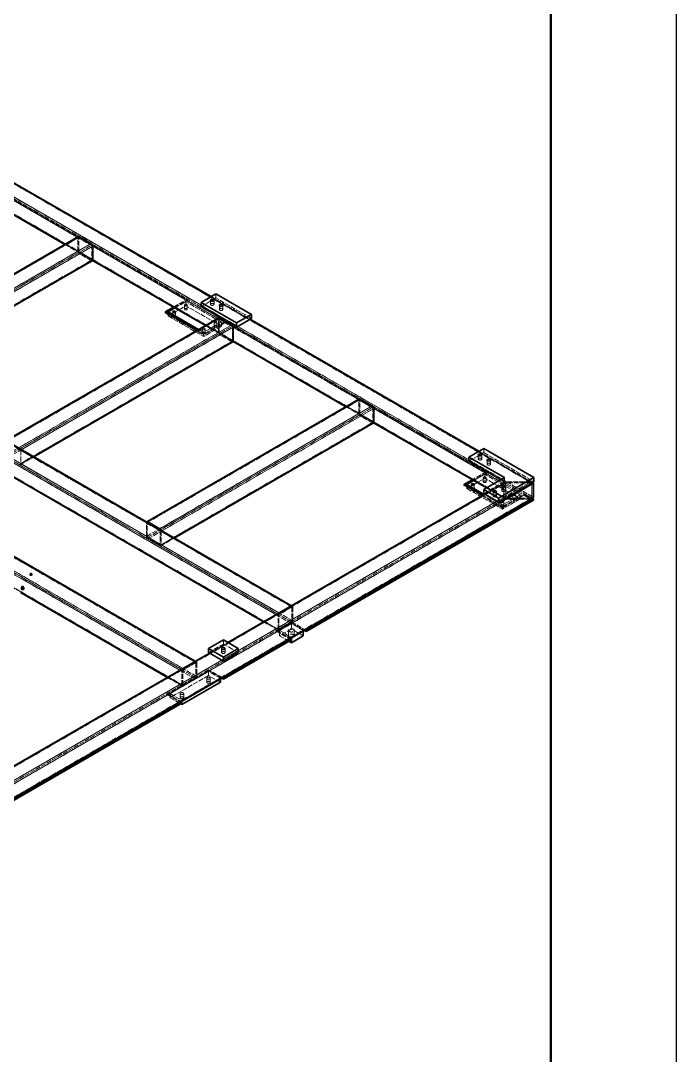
# Model space of a CAD drawing. Header units: millimetres. Extents: x -73083 to 81340, y -6859 to 6812.
# Drawn here: x -18132 to -17505, y -5860 to -4872 of the extents above; entities that cross this region are included whole.
import ezdxf

# ---------------------------------------------------------------- set-up
doc = ezdxf.new("R2010")
doc.units = ezdxf.units.MM
doc.linetypes.add('DASHED', pattern=[15, 12, -3])
doc.layers.add('A3', color=7, linetype='Continuous', plot=False)
doc.layers.add('AM_VIS', color=7, linetype='Continuous', lineweight=50)
doc.layers.add('word_dim', color=253, linetype='Continuous')

# ---------------------------------------------------------------- blocks, each defined once
blk = doc.blocks.new('A$C7E87390C')
at = {"color": 7, "linetype": 'DASHED', "lineweight": 13}
for p, q in [((2319.9, -720.9), (3709.4, -1523.1)), ((2319.9, -721.7), (3705.2, -1521.5)), ((3134.2, -1818.5), (1281.6, -748.8)), ((3132, -1818), (1281.6, -749.7)), ((2319.9, -753.5), (3709.4, -1555.8)), ((2319.9, -757.6), (3642.9, -1521.5)), ((2319.9, -757.6), (3705.2, -1557.4)), ((2319.9, -761.7), (3702.3, -1559.8)), ((3134.2, -1851.1), (1281.6, -781.5)), ((3132, -1854), (1281.6, -785.6)), ((3100.9, -1836), (1281.6, -785.6)), ((3130.6, -1857.2), (1281.6, -789.7)), ((2319.9, -793.5), (3642.9, -1557.4)), ((2319.9, -794.4), (3645.8, -1559.8)), ((2411.8, -810.7), (2882.1, -1082.2)), ((2411.8, -813.1), (2882.1, -1084.6)), ((3100.9, -1871.9), (1281.6, -821.5)), ((3102.3, -1873.6), (1281.6, -822.3)), ((2902.2, -1950.7), (1085, -901.5)), ((2904.4, -1951.1), (1087.1, -901.9)), ((2871.1, -1968.7), (1053.9, -919.5)), ((2902.2, -1986.6), (1085, -937.4)), ((2904.4, -1983.8), (1087.1, -934.6)), ((2112.4, -1228.5), (2620.5, -935.2)), ((2114.5, -1228.1), (2622.6, -934.8)), ((2619, -934.4), (2655.8, -955.6)), ((2620.5, -967.9), (2620.5, -935.2)), ((2622.6, -970.7), (2622.6, -934.8)), ((2622.6, -934.8), (2653.7, -952.8)), ((2871.1, -2004.6), (1053.9, -955.4)), ((2872.5, -2006.2), (1055.3, -957)), ((2900.8, -1989.9), (1083.6, -940.7)), ((2145.6, -1246.1), (2653.7, -952.8)), ((2589.2, -951.5), (2655.5, -989.8)), ((2590.7, -950.7), (2655.8, -988.3)), ((2653.7, -952.8), (2653.7, -988.7)), ((2112.4, -1261.2), (2620.5, -967.9)), ((2114.5, -1264), (2622.6, -970.7)), ((2115.9, -1267.3), (2624, -974)), ((2653.7, -988.7), (2622.6, -970.7)), ((2652.3, -990.3), (2624, -974)), ((2144.2, -1283.6), (2652.3, -990.3)), ((2145.6, -1282), (2653.7, -988.7)), ((2848.8, -1101.4), (2882.1, -1082.2)), ((2850.9, -1102.6), (2882.1, -1084.6)), ((2915, -1099.9), (2950.3, -1079.5)), ((2937.2, -1077.3), (3030.6, -1131.2)), ((2938.7, -1076.4), (3032, -1130.3)), ((3035.2, -1128.5), (2950.3, -1079.5)), ((2836.1, -1122.6), (2878.5, -1098.1)), ((2852.3, -1103.4), (2878.5, -1088.3)), ((2963.4, -1137.3), (2878.5, -1088.3)), ((2963.4, -1147.1), (2878.5, -1098.1)), ((2915, -1097.1), (3002.3, -1147.5)), ((2448.3, -1422.4), (2956.3, -1129.1)), ((2450.4, -1422), (2958.4, -1128.7)), ((2829, -1115.2), (2921, -1168.3)), ((2836.1, -1122.6), (2921, -1171.6)), ((2974, -1135.2), (2921, -1165.9)), ((2954.9, -1128.3), (2991.7, -1149.5)), ((2956.3, -1161.8), (2956.3, -1129.1)), ((2958.4, -1164.6), (2958.4, -1128.7)), ((2958.4, -1128.7), (2989.6, -1146.7)), ((2974, -1135.2), (3596.2, -1494.5)), ((2481.5, -1440), (2989.6, -1146.7)), ((2963.4, -1137.3), (2921, -1161.8)), ((2974, -1137.7), (2921, -1168.3)), ((2963.4, -1147.1), (2921, -1171.6)), ((2925.1, -1145.5), (2991.4, -1183.7)), ((2926.6, -1144.6), (2991.7, -1182.2)), ((2974, -1137.7), (3596.2, -1497)), ((2989.6, -1146.7), (2989.6, -1182.6)), ((2448.3, -1455.1), (2956.3, -1161.8)), ((2450.4, -1458), (2958.4, -1164.6)), ((2451.8, -1461.2), (2959.9, -1167.9)), ((2480.1, -1477.6), (2988.1, -1184.2)), ((2481.5, -1475.9), (2989.6, -1182.6)), ((2989.6, -1182.6), (2958.4, -1164.6)), ((2988.1, -1184.2), (2959.9, -1167.9)), ((2784.1, -1616.4), (3292.2, -1323)), ((2786.3, -1616), (3294.3, -1322.6)), ((3290.7, -1322.2), (3327.6, -1343.5)), ((3292.2, -1355.7), (3292.2, -1323)), ((3294.3, -1358.6), (3294.3, -1322.6)), ((3294.3, -1322.6), (3325.4, -1340.6)), ((2784.1, -1649), (3292.2, -1355.7)), ((2786.3, -1651.9), (3294.3, -1358.6)), ((2817.4, -1633.9), (3325.4, -1340.6)), ((3261, -1339.4), (3327.2, -1377.6)), ((3262.5, -1338.5), (3327.6, -1376.1)), ((3325.4, -1376.5), (3294.3, -1358.6)), ((3325.4, -1340.6), (3325.4, -1376.5)), ((2787.7, -1655.2), (3295.7, -1361.8)), ((2816, -1671.5), (3324, -1378.2)), ((2817.4, -1669.8), (3325.4, -1376.5)), ((3324, -1378.2), (3295.7, -1361.8)), ((2483.6, -1442.9), (2483.6, -1475.5)), ((3554.9, -1469.4), (3590.3, -1449)), ((3577.1, -1446.7), (3702.3, -1519)), ((3578.6, -1445.9), (3707.3, -1520.2)), ((3590.3, -1449), (3710.5, -1518.4)), ((2482.6, -1477.8), (2514.8, -1459.2)), ((2483.6, -1475.5), (2513.4, -1458.3)), ((3554.9, -1466.6), (3645.8, -1519)), ((3596.2, -1494.5), (3563, -1513.7)), ((3596.2, -1497), (3565.1, -1514.9)), ((3566.5, -1515.8), (3592.7, -1500.6)), ((3677.6, -1549.6), (3592.7, -1500.6)), ((883.1, -3150.7), (3705.2, -1521.5)), ((883.1, -3114.8), (3642.9, -1521.5)), ((883.1, -3114), (3638.7, -1523.1)), ((3635.1, -1580.6), (3543.2, -1527.6)), ((3550.3, -1534.9), (3592.7, -1510.4)), ((3590.3, -1546.9), (3639.8, -1518.4)), ((3592.3, -1548.2), (3640.8, -1520.2)), ((3677.6, -1559.4), (3592.7, -1510.4)), ((3593.8, -1549), (3645.8, -1519)), ((3622.1, -1565.3), (3702.3, -1519)), ((3638.7, -1555.8), (3638.7, -1523.1)), ((3638.7, -1523.1), (3638.7, -1555.8)), ((3642.9, -1557.4), (3642.9, -1521.5)), ((3705.2, -1521.5), (3642.9, -1521.5)), ((3705.2, -1521.5), (3642.9, -1521.5)), ((3642.9, -1521.5), (3642.9, -1557.4)), ((3702.3, -1519), (3645.8, -1519)), ((3645.8, -1519), (3702.3, -1519)), ((3705.2, -1557.4), (3705.2, -1521.5)), ((3705.2, -1521.5), (3705.2, -1557.4)), ((883.1, -3146.7), (3638.7, -1555.8)), ((3550.3, -1534.9), (3635.1, -1583.9)), ((3635.1, -1578.2), (3587.7, -1550.8)), ((3591.3, -1548.8), (3635.1, -1574.1)), ((3596.9, -1533.3), (3640.8, -1558.6)), ((3598.4, -1532.5), (3638.7, -1555.8)), ((3635.1, -1578.2), (3688.2, -1547.6)), ((3677.6, -1549.6), (3635.1, -1574.1)), ((3635.1, -1580.6), (3688.2, -1550)), ((3688.2, -1547.6), (3707.3, -1558.6)), ((3688.2, -1550), (3709.4, -1562.3)), ((883.1, -3186.7), (3705.2, -1557.4)), ((883.1, -3150.7), (3642.9, -1557.4)), ((883.1, -3187.5), (3702.3, -1559.8)), ((883.1, -3154.8), (3645.8, -1559.8)), ((3677.6, -1559.4), (3635.1, -1583.9)), ((3705.2, -1557.4), (3642.9, -1557.4)), ((3705.2, -1557.4), (3642.9, -1557.4)), ((3645.8, -1559.8), (3702.3, -1559.8)), ((3702.3, -1559.8), (3645.8, -1559.8)), ((2784.1, -1649), (2784.1, -1616.4)), ((2786.3, -1651.9), (2786.3, -1616)), ((2786.3, -1616), (2817.4, -1633.9)), ((2817.4, -1669.8), (2786.3, -1651.9)), ((2816, -1671.5), (2787.7, -1655.2)), ((2817.4, -1633.9), (2817.4, -1669.8)), ((2818.5, -1671.7), (2850.7, -1653.1)), ((2819.5, -1636.8), (2819.5, -1669.4)), ((2819.5, -1669.4), (2849.2, -1652.3)), ((2483.6, -1749), (2446.8, -1727.8)), ((2483.6, -1781.7), (2418.5, -1744.1)), ((3132, -1818), (3100.9, -1836)), ((3132, -1818), (3132, -1854)), ((3134.2, -1818.5), (3134.2, -1851.1)), ((3099.8, -1873.8), (3064.1, -1853.2)), ((3098.8, -1871.5), (3065.5, -1852.3)), ((3130.6, -1853.1), (3095.3, -1873.6)), ((3098.8, -1871.5), (3098.8, -1838.9)), ((3100.9, -1871.9), (3100.9, -1836)), ((3130.6, -1853.1), (3163.9, -1872.4)), ((3130.6, -1855.6), (3095.3, -1876)), ((3095.3, -1873.6), (3128.6, -1892.8)), ((3130.6, -1896.4), (3095.3, -1876)), ((3100.9, -1871.9), (3132, -1854)), ((3102.3, -1873.6), (3130.6, -1857.2)), ((3130.6, -1857.2), (3102.3, -1873.6)), ((3130.6, -1870.3), (3102.3, -1886.6)), ((3102.3, -1873.6), (3130.6, -1889.9)), ((3130.6, -1855.6), (3161.8, -1873.6)), ((3158.9, -1873.6), (3130.6, -1857.2)), ((3158.9, -1886.6), (3130.6, -1870.3)), ((3130.6, -1889.9), (3158.9, -1873.6)), ((2934.7, -1927.8), (2978.5, -1902.5)), ((3102.3, -1886.6), (3124.9, -1899.7)), ((2900.8, -1949.1), (2980, -1903.4)), ((2932.6, -1926.7), (2968, -1906.2)), ((3003.3, -1926.7), (2968, -1906.2)), ((2902.2, -1950.7), (2871.1, -1968.7)), ((2902.2, -1950.7), (2902.2, -1986.6)), ((2904.4, -1951.1), (2904.4, -1983.8)), ((2932.6, -1967.5), (2833.6, -2024.6)), ((2932.6, -1969.9), (2833.6, -2027.1)), ((2932.6, -1971.6), (2840.7, -2024.6)), ((2869, -2004.2), (2869, -1971.5)), ((2871.1, -2004.6), (2871.1, -1968.7)), ((2965.9, -1986.7), (2932.6, -1967.5)), ((2963.8, -1987.9), (2932.6, -1969.9)), ((2960.9, -1987.9), (2932.6, -1971.6)), ((2870, -2006.5), (2834.2, -1985.8)), ((2869, -2004.2), (2835.7, -1985)), ((2932.6, -1981.4), (2840.7, -2034.4)), ((2869, -2041), (2960.9, -1987.9)), ((2871.1, -2004.6), (2902.2, -1986.6)), ((2872.5, -2006.2), (2900.8, -1989.9)), ((2960.9, -1997.7), (2932.6, -1981.4)), ((2833.6, -2024.6), (2866.9, -2043.8)), ((2840.7, -2024.6), (2869, -2041)), ((2833.6, -2027.1), (2869, -2047.5)), ((2840.7, -2034.4), (2866.1, -2049.1))]:
    blk.add_line(p, q, dxfattribs=at)
at = {"color": 7, "lineweight": 13}
for p, q in [((2319.9, -761.7), (2619, -934.4)), ((2436.6, -788.2), (2937.2, -1077.3)), ((2319.9, -794.4), (2590.7, -950.7)), ((2408.3, -804.6), (2915, -1097.1)), ((2900.8, -1949.1), (1083.6, -899.9)), ((2872.5, -1965.4), (1055.3, -916.2)), ((2115.9, -1226.5), (2624, -933.2)), ((2144.2, -1242.8), (2652.3, -949.5)), ((2149.2, -1248.1), (2655.8, -955.6)), ((2655.8, -955.6), (2954.9, -1128.3)), ((2177.5, -1264.4), (2655.8, -988.3)), ((2655.8, -988.3), (2926.6, -1144.6)), ((3130.6, -1816.4), (1808.3, -1053)), ((3102.3, -1832.7), (1780, -1069.3)), ((2451.8, -1420.4), (2959.9, -1127.1)), ((3030.6, -1131.2), (3577.1, -1446.7)), ((2480.1, -1436.7), (2988.1, -1143.4)), ((2485.1, -1442), (2991.7, -1149.5)), ((2991.7, -1149.5), (3290.7, -1322.2)), ((3002.3, -1147.5), (3554.9, -1466.6)), ((2513.4, -1458.3), (2991.7, -1182.2)), ((2991.7, -1182.2), (3262.5, -1338.5)), ((2787.7, -1614.3), (3295.7, -1321)), ((2816, -1630.7), (3324, -1337.3)), ((2821, -1635.9), (3327.6, -1343.5)), ((3327.6, -1343.5), (3626.6, -1516.1)), ((2849.2, -1652.3), (3327.6, -1376.1)), ((3327.6, -1376.1), (3598.4, -1532.5)), ((3093.8, -1836), (2448.3, -1463.3)), ((3065.5, -1852.3), (2448.3, -1495.9)), ((883.1, -3154.8), (3709.4, -1523.1)), ((883.1, -3187.5), (3709.4, -1555.8)), ((2980, -1903.4), (3593.8, -1549)), ((966.9, -3098.3), (3622.1, -1565.3)), ((2864, -1968.7), (2483.6, -1749)), ((2835.7, -1985), (2483.6, -1781.7)), ((943.6, -3079.1), (2900.8, -1949.1))]:
    blk.add_line(p, q, dxfattribs=at)
at = {"color": 7, "lineweight": 35}
for p, q in [((2438.1, -787.4), (2938.7, -1076.4)), ((2319.9, -796.1), (2589.2, -951.5)), ((2900.8, -1947.4), (1086.1, -899.6)), ((2113.4, -1226.2), (2621.5, -932.9)), ((2624, -933.2), (2652.3, -949.5)), ((2655.8, -955.6), (2655.8, -988.3)), ((2179, -1265.3), (2654.8, -990.6)), ((2655.5, -989.8), (2925.1, -1145.5)), ((3130.6, -1814.7), (1809.8, -1052.1)), ((2915, -1090.1), (2950.3, -1069.7)), ((3035.2, -1118.7), (2950.3, -1069.7)), ((2829, -1112.8), (2848.8, -1101.4)), ((2831.2, -1114), (2850.9, -1102.6)), ((2915, -1090.1), (2999.8, -1139.1)), ((2915, -1099.9), (2999.8, -1148.9)), ((2449.3, -1420.2), (2957.4, -1126.8)), ((2829, -1112.8), (2905.4, -1156.9)), ((2836.1, -1112.8), (2908.9, -1154.8)), ((2959.9, -1127.1), (2988.1, -1143.4)), ((3035.2, -1118.7), (2999.8, -1139.1)), ((3035.2, -1128.5), (2999.8, -1148.9)), ((3032, -1130.3), (3578.6, -1445.9)), ((2991.7, -1149.5), (2991.7, -1182.2)), ((2514.8, -1459.2), (2990.6, -1184.5)), ((2991.4, -1183.7), (3261, -1339.4)), ((2785.2, -1614.1), (3293.2, -1320.8)), ((3295.7, -1321), (3324, -1337.3)), ((3327.6, -1343.5), (3327.6, -1376.1)), ((2850.7, -1653.1), (3326.5, -1378.4)), ((3327.2, -1377.6), (3596.9, -1533.3)), ((3554.9, -1459.6), (3590.3, -1439.2)), ((3590.3, -1439.2), (3710.5, -1508.6)), ((3639.8, -1508.6), (3554.9, -1459.6)), ((3631.3, -1513.5), (3554.9, -1469.4)), ((3064.1, -1853.2), (2448, -1497.4)), ((3563, -1513.7), (3543.2, -1525.1)), ((3587.7, -1550.8), (3543.2, -1525.1)), ((3565.1, -1514.9), (3545.3, -1526.3)), ((3550.3, -1525.1), (3591.3, -1548.8)), ((3590.3, -1537.1), (3639.8, -1508.6)), ((3710.5, -1508.6), (3625.6, -1557.6)), ((3710.5, -1518.4), (3625.6, -1567.4)), ((3709.4, -1523.1), (3709.4, -1555.8)), ((3709.4, -1555.8), (3709.4, -1523.1)), ((2978.5, -1902.5), (3592.3, -1548.2)), ((3625.6, -1557.6), (3590.3, -1537.1)), ((3625.6, -1567.4), (3590.3, -1546.9)), ((883.1, -3189.2), (3707.3, -1558.6)), ((3166, -1873.6), (3709.4, -1559.8)), ((3166, -1876), (3709.4, -1562.3)), ((2787.7, -1614.3), (2816, -1630.7)), ((2834.2, -1985.8), (2483.3, -1783.2)), ((3130.6, -1816.4), (3102.3, -1832.7)), ((2932.6, -1916.9), (2968, -1896.4)), ((2968, -1987.9), (3130.6, -1894)), ((2968, -1990.3), (3130.6, -1896.4)), ((3003.3, -1916.9), (2968, -1896.4)), ((3130.6, -1903), (3158.9, -1886.6)), ((2932.6, -1916.9), (2968, -1937.3)), ((2932.6, -1926.7), (2968, -1947.1)), ((3003.3, -1916.9), (2968, -1937.3)), ((3003.3, -1926.7), (2968, -1947.1)), ((1656.3, -2665.9), (2934.7, -1927.8)), ((2900.8, -1949.1), (2872.5, -1965.4)), ((2869, -2050.8), (2960.9, -1997.7)), ((2363.4, -2336.9), (2869, -2045)), ((2363.4, -2339.4), (2869, -2047.5))]:
    blk.add_line(p, q, dxfattribs=at)
at = {"color": 7, "linetype": 'DASHED', "lineweight": 13, "ltscale": 0.061237}
for p, q in [((2882.1, -1084.6), (2882.1, -1082.2)), ((2829, -1115.2), (2829, -1112.8)), ((2921, -1168.3), (2921, -1165.9)), ((3596.2, -1497), (3596.2, -1494.5)), ((3543.2, -1527.6), (3543.2, -1525.1)), ((2508, -1737.2), (2505.9, -1738.4)), ((2510.5, -1741.5), (2508.4, -1742.7)), ((2484.6, -1774.5), (2484.6, -1772)), ((2485.6, -1772), (2485.6, -1769.6)), ((2490.5, -1772), (2490.5, -1769.6)), ((2491.6, -1774.5), (2491.6, -1772)), ((2932.6, -1969.9), (2932.6, -1967.5)), ((2833.6, -2027.1), (2833.6, -2024.6))]:
    blk.add_line(p, q, dxfattribs=at)
at = {"color": 7, "linetype": 'DASHED', "lineweight": 13, "ltscale": 0.244949}
for p, q in [((2937.3, -1094.8), (2937.3, -1085)), ((2945.7, -1094.8), (2945.7, -1085)), ((2881.9, -1106.3), (2881.9, -1096.5)), ((2958.5, -1107.1), (2958.5, -1097.3)), ((2966.9, -1107.1), (2966.9, -1097.3)), ((2846.9, -1122.6), (2846.9, -1112.8)), ((2853.6, -1122.6), (2853.6, -1112.8)), ((2917.6, -1163.4), (2917.6, -1153.6)), ((2945.9, -1147.1), (2945.9, -1137.3)), ((2921, -1171.6), (2921, -1161.8)), ((3598.4, -1466.7), (3598.4, -1476.5)), ((3606.8, -1466.7), (3606.8, -1476.5)), ((3592.7, -1510.4), (3592.7, -1500.6)), ((3561.1, -1534.9), (3561.1, -1525.1)), ((3589.4, -1518.6), (3589.4, -1508.8)), ((3596, -1518.6), (3596, -1508.8)), ((3633.8, -1530), (3633.8, -1539.8)), ((3639.8, -1518.4), (3639.8, -1508.6)), ((3612.6, -1542.3), (3612.6, -1552)), ((3621, -1542.3), (3621, -1552)), ((3677.6, -1559.4), (3677.6, -1549.6)), ((3631.8, -1575.7), (3631.8, -1565.9)), ((3635.1, -1583.9), (3635.1, -1574.1)), ((3638.5, -1575.7), (3638.5, -1565.9)), ((2963.8, -1916.9), (2963.8, -1926.7)), ((2972.2, -1916.9), (2972.2, -1926.7)), ((2932.6, -1971.6), (2932.6, -1981.4)), ((2928.4, -1997.7), (2928.4, -1987.9)), ((2936.8, -1997.7), (2936.8, -1987.9)), ((2840.7, -2024.6), (2840.7, -2034.4)), ((2864.8, -2034.4), (2864.8, -2024.6)), ((2873.2, -2034.4), (2873.2, -2024.6))]:
    blk.add_line(p, q, dxfattribs=at)
at = {"color": 7, "linetype": 'DASHED', "lineweight": 13, "ltscale": 0.244946}
for p, q in [((2950.3, -1069.7), (2950.3, -1079.5)), ((2875.2, -1106.3), (2875.2, -1096.5)), ((2963.4, -1147.1), (2963.4, -1137.3))]:
    blk.add_line(p, q, dxfattribs=at)
at = {"color": 7, "lineweight": 35, "ltscale": 0.467936}
blk.add_line((2836.1, -1112.8), (2852.3, -1103.4), dxfattribs=at)
at = {"color": 7, "linetype": 'DASHED', "lineweight": 13, "ltscale": 0.244952}
for p, q in [((2878.5, -1098.1), (2878.5, -1088.3)), ((2924.3, -1163.4), (2924.3, -1153.6)), ((2952.6, -1147.1), (2952.6, -1137.3)), ((2968, -1906.2), (2968, -1896.4))]:
    blk.add_line(p, q, dxfattribs=at)
at = {"color": 7, "lineweight": 35, "ltscale": 0.244949}
for p, q in [((2915, -1090.1), (2915, -1099.9)), ((3035.2, -1118.7), (3035.2, -1128.5)), ((3554.9, -1469.4), (3554.9, -1459.6)), ((3710.5, -1518.4), (3710.5, -1508.6)), ((3590.3, -1546.9), (3590.3, -1537.1)), ((3625.6, -1567.4), (3625.6, -1557.6)), ((3003.3, -1926.7), (3003.3, -1916.9)), ((2968, -1947.1), (2968, -1937.3))]:
    blk.add_line(p, q, dxfattribs=at)
at = {"color": 7, "linetype": 'DASHED', "lineweight": 13, "ltscale": 0.061243}
for p, q in [((2829, -1115.2), (2831.2, -1114)), ((3545.3, -1526.3), (3543.2, -1527.6))]:
    blk.add_line(p, q, dxfattribs=at)
at = {"color": 7, "lineweight": 35, "ltscale": 0.102094}
blk.add_line((2836.1, -1116.9), (2836.1, -1112.8), dxfattribs=at)
at = {"color": 7, "linetype": 'DASHED', "lineweight": 13, "ltscale": 0.142859}
blk.add_line((2836.1, -1122.6), (2836.1, -1116.9), dxfattribs=at)
at = {"color": 7, "linetype": 'DASHED', "lineweight": 13, "ltscale": 0.06124}
for p, q in [((2974, -1137.7), (2974, -1135.2)), ((3635.1, -1580.6), (3635.1, -1578.2)), ((3130.6, -1855.6), (3130.6, -1853.1)), ((3095.3, -1876), (3095.3, -1873.6))]:
    blk.add_line(p, q, dxfattribs=at)
at = {"color": 7, "linetype": 'DASHED', "lineweight": 13, "ltscale": 0.450239}
blk.add_line((2905.4, -1156.9), (2921, -1165.9), dxfattribs=at)
at = {"color": 7, "linetype": 'DASHED', "lineweight": 13, "ltscale": 0.348395}
blk.add_line((2908.9, -1154.8), (2921, -1161.8), dxfattribs=at)
at = {"color": 7, "lineweight": 35, "ltscale": 0.244946}
blk.add_line((2999.8, -1139.1), (2999.8, -1148.9), dxfattribs=at)
at = {"color": 7, "linetype": 'DASHED', "lineweight": 13, "ltscale": 0.042385}
blk.add_line((2483.6, -1442.9), (2485.1, -1442), dxfattribs=at)
at = {"color": 7, "linetype": 'DASHED', "lineweight": 13, "ltscale": 0.244951}
for p, q in [((3577.2, -1454.5), (3577.2, -1464.3)), ((3585.6, -1454.5), (3585.6, -1464.3)), ((3590.3, -1449), (3590.3, -1439.2)), ((3567.8, -1534.9), (3567.8, -1525.1)), ((3639.8, -1518.4), (3631.3, -1513.5)), ((3642.2, -1530), (3642.2, -1539.8)), ((3666.8, -1559.4), (3666.8, -1549.6))]:
    blk.add_line(p, q, dxfattribs=at)
at = {"color": 7, "lineweight": 35, "ltscale": 0.467825}
blk.add_line((3550.3, -1525.1), (3566.5, -1515.8), dxfattribs=at)
at = {"color": 7, "lineweight": 35, "ltscale": 0.102118}
blk.add_line((3550.3, -1529.2), (3550.3, -1525.1), dxfattribs=at)
at = {"color": 7, "linetype": 'DASHED', "lineweight": 13, "ltscale": 0.142831}
blk.add_line((3550.3, -1534.9), (3550.3, -1529.2), dxfattribs=at)
at = {"color": 7, "linetype": 'DASHED', "lineweight": 13, "ltscale": 0.347581}
blk.add_line((3626.6, -1516.1), (3638.7, -1523.1), dxfattribs=at)
at = {"color": 7, "lineweight": 35, "ltscale": 0.000550386}
blk.add_line((3707.3, -1520.2), (3707.3, -1520.2), dxfattribs=at)
at = {"color": 7, "lineweight": 35, "ltscale": 0.000551153}
blk.add_line((3707.3, -1520.2), (3707.3, -1520.2), dxfattribs=at)
at = {"color": 7, "linetype": 'DASHED', "lineweight": 13, "ltscale": 0.244948}
blk.add_line((3660.1, -1559.4), (3660.1, -1549.6), dxfattribs=at)
at = {"color": 7, "linetype": 'DASHED', "lineweight": 13, "ltscale": 0.061238}
blk.add_line((3688.2, -1550), (3688.2, -1547.6), dxfattribs=at)
at = {"color": 7, "lineweight": 35, "ltscale": 0.059383}
blk.add_line((3707.3, -1558.6), (3709.4, -1559.8), dxfattribs=at)
at = {"color": 7, "lineweight": 35, "ltscale": 0.061237}
for p, q in [((3709.4, -1559.8), (3709.4, -1562.3)), ((3166, -1876), (3166, -1873.6)), ((3130.6, -1896.4), (3130.6, -1894)), ((2968, -1990.3), (2968, -1987.9)), ((2869, -2047.5), (2869, -2045))]:
    blk.add_line(p, q, dxfattribs=at)
at = {"color": 7, "linetype": 'DASHED', "lineweight": 13, "ltscale": 0.0424}
blk.add_line((2819.5, -1636.8), (2821, -1635.9), dxfattribs=at)
at = {"color": 7, "linetype": 'DASHED', "lineweight": 13, "ltscale": 0.072184}
blk.add_line((3133.1, -1816.2), (3130.6, -1814.7), dxfattribs=at)
at = {"color": 7, "linetype": 'DASHED', "lineweight": 13, "ltscale": 0.144364}
blk.add_line((3098.8, -1838.9), (3093.8, -1836), dxfattribs=at)
at = {"color": 7, "linetype": 'DASHED', "lineweight": 13, "ltscale": 0.326602}
blk.add_line((3102.3, -1873.6), (3102.3, -1886.6), dxfattribs=at)
at = {"color": 7, "linetype": 'DASHED', "lineweight": 13, "ltscale": 0.326599}
for p, q in [((3123.7, -1886.6), (3123.7, -1873.6)), ((3130.6, -1857.2), (3130.6, -1870.3)), ((3137.5, -1886.6), (3137.5, -1873.6))]:
    blk.add_line(p, q, dxfattribs=at)
at = {"color": 7, "linetype": 'DASHED', "lineweight": 13, "ltscale": 0.042142}
blk.add_line((3158.9, -1873.6), (3158.9, -1875.3), dxfattribs=at)
at = {"color": 7, "lineweight": 35, "ltscale": 0.284457}
blk.add_line((3158.9, -1875.3), (3158.9, -1886.6), dxfattribs=at)
at = {"color": 7, "lineweight": 35, "ltscale": 0.120699}
blk.add_line((3161.8, -1873.6), (3166, -1876), dxfattribs=at)
at = {"color": 7, "lineweight": 35, "ltscale": 0.059467}
blk.add_line((3163.9, -1872.4), (3166, -1873.6), dxfattribs=at)
at = {"color": 7, "lineweight": 35, "ltscale": 0.163762}
blk.add_line((3124.9, -1899.7), (3130.6, -1903), dxfattribs=at)
at = {"color": 7, "lineweight": 35, "ltscale": 0.059468}
blk.add_line((3128.6, -1892.8), (3130.6, -1894), dxfattribs=at)
at = {"color": 7, "linetype": 'DASHED', "lineweight": 13, "ltscale": 0.042139}
blk.add_line((3130.6, -1889.9), (3130.6, -1891.6), dxfattribs=at)
at = {"color": 7, "lineweight": 35, "ltscale": 0.28446}
blk.add_line((3130.6, -1891.6), (3130.6, -1903), dxfattribs=at)
at = {"color": 7, "lineweight": 35, "ltscale": 0.244952}
blk.add_line((2932.6, -1926.7), (2932.6, -1916.9), dxfattribs=at)
at = {"color": 7, "linetype": 'DASHED', "lineweight": 13, "ltscale": 0.072209}
blk.add_line((2903.3, -1948.8), (2900.8, -1947.4), dxfattribs=at)
at = {"color": 7, "linetype": 'DASHED', "lineweight": 13, "ltscale": 0.144395}
blk.add_line((2869, -1971.5), (2864, -1968.7), dxfattribs=at)
at = {"color": 7, "linetype": 'DASHED', "lineweight": 13, "ltscale": 0.042145}
blk.add_line((2960.9, -1987.9), (2960.9, -1989.6), dxfattribs=at)
at = {"color": 7, "lineweight": 35, "ltscale": 0.202805}
blk.add_line((2960.9, -1989.6), (2960.9, -1997.7), dxfattribs=at)
at = {"color": 7, "lineweight": 35, "ltscale": 0.120728}
blk.add_line((2968, -1990.3), (2963.8, -1987.9), dxfattribs=at)
at = {"color": 7, "lineweight": 35, "ltscale": 0.059485}
blk.add_line((2968, -1987.9), (2965.9, -1986.7), dxfattribs=at)
at = {"color": 7, "lineweight": 35, "ltscale": 0.082078}
blk.add_line((2866.1, -2049.1), (2869, -2050.8), dxfattribs=at)
at = {"color": 7, "lineweight": 35, "ltscale": 0.059511}
blk.add_line((2866.9, -2043.8), (2869, -2045), dxfattribs=at)
at = {"color": 7, "linetype": 'DASHED', "lineweight": 13, "ltscale": 0.04213}
blk.add_line((2869, -2041), (2869, -2042.6), dxfattribs=at)
at = {"color": 7, "lineweight": 35, "ltscale": 0.20282}
blk.add_line((2869, -2042.6), (2869, -2050.8), dxfattribs=at)
at = {"color": 7, "linetype": 'DASHED', "lineweight": 13}
for centre, start, end in [((2506.4, -1739.2), 92.4048, 119.5383), ((2508.5, -1738), 92.4048, 119.5383), ((2507.9, -1741.9), 272.4048, 299.5383), ((2510.1, -1740.7), 272.4048, 299.5383)]:
    blk.add_arc(centre, 0.878, start, end, dxfattribs=at)
for centre, major_axis, ratio, start_param, end_param in [((2624, -937.3), (-2.5, 4.33), 0.577351, 0.000008, 0.785406), ((2624, -969.9), (-2.5, 4.33), 0.577351, 0.785406, 2.356202), ((2652.3, -986.2), (-2.5, 4.33), 0.577351, 2.356202, 3.1416), ((2878.5, -1096.5), (-3.32, 0), 0.577347, 3.141621, 6.283214), ((2878.5, -1096.5), (-3.32, 0), 0.577347, 0.000028, 2.85619), ((2878.5, -1106.3), (-3.32, 0), 0.577347, 3.141621, 6.283214), ((2878.5, -1106.3), (-3.32, 0), 0.577347, 0.000028, 2.85619), ((2878.5, -1096.5), (-3.32, 0), 0.577347, 2.85619, 3.141621), ((2878.5, -1106.3), (-3.32, 0), 0.577347, 2.85619, 3.141621), ((2941.5, -1094.8), (-4.19, 0), 0.577346, 3.141621, 6.283214), ((2941.5, -1094.8), (-4.19, 0), 0.577346, 0.000028, 2.856192), ((2941.5, -1094.8), (-4.19, 0), 0.577346, 2.856192, 3.141621), ((2962.7, -1107.1), (-4.19, 0), 0.577346, 3.141621, 6.283214), ((2962.7, -1107.1), (-4.19, 0), 0.577346, 0.000028, 2.856192), ((2962.7, -1107.1), (-4.19, 0), 0.577346, 2.856192, 3.141621), ((2850.3, -1122.6), (-3.32, 0), 0.577347, 3.141621, 6.283214), ((2850.3, -1122.6), (-3.32, 0), 0.577347, 0.000028, 2.85619), ((2850.3, -1122.6), (-3.32, 0), 0.577347, 2.85619, 3.141621), ((2949.3, -1137.3), (-3.32, 0), 0.577347, 3.141621, 6.283214), ((2959.9, -1131.2), (-2.5, 4.33), 0.577351, 0.000008, 0.785406), ((2921, -1153.6), (-3.32, 0), 0.577347, 3.141621, 6.283214), ((2921, -1153.6), (-3.32, 0), 0.577347, 0.000028, 2.85619), ((2921, -1163.4), (-3.32, 0), 0.577347, 3.141621, 6.283214), ((2921, -1153.6), (-3.32, 0), 0.577347, 2.85619, 3.141621), ((2949.3, -1137.3), (-3.32, 0), 0.577347, 0.000028, 2.85619), ((2949.3, -1147.1), (-3.32, 0), 0.577347, 3.141621, 6.283214), ((2949.3, -1147.1), (-3.32, 0), 0.577347, 0.000028, 2.85619), ((2949.3, -1137.3), (-3.32, 0), 0.577347, 2.85619, 3.141621), ((2949.3, -1147.1), (-3.32, 0), 0.577347, 2.85619, 3.141621), ((2921, -1163.4), (-3.32, 0), 0.577347, 0.000028, 2.85619), ((2921, -1163.4), (-3.32, 0), 0.577347, 2.85619, 3.141621), ((2959.9, -1163.8), (-2.5, 4.33), 0.577351, 0.785406, 2.356202), ((2988.1, -1180.2), (-2.5, 4.33), 0.577351, 2.356202, 3.1416), ((3295.7, -1325.1), (-2.5, 4.33), 0.577351, 0.000008, 0.785406), ((3295.7, -1357.7), (-2.5, 4.33), 0.577351, 0.785406, 2.356202), ((3324, -1374.1), (-2.5, 4.33), 0.577351, 2.356202, 3.1416), ((2480.1, -1440.8), (-2.5, 4.33), 0.577351, 3.926998, 4.355241), ((2480.1, -1473.5), (-2.5, 4.33), 0.577351, 3.1416, 3.926998), ((3581.4, -1464.3), (-4.19, 0), 0.577346, 3.141564, 6.283157), ((3581.4, -1464.3), (-4.19, 0), 0.577346, 6.283157, 6.56858), ((3581.4, -1464.3), (-4.19, 0), 0.577346, 0.285394, 3.141564), ((3602.6, -1476.5), (-4.19, 0), 0.577346, 3.426987, 6.283157), ((3602.6, -1476.5), (-4.19, 0), 0.577346, 6.283157, 9.42475), ((3602.6, -1476.5), (-4.19, 0), 0.577346, 3.141564, 3.426987), ((3592.7, -1508.8), (-3.32, 0), 0.577347, 3.141621, 6.283214), ((3592.7, -1508.8), (-3.32, 0), 0.577347, 0.000028, 2.85619), ((3592.7, -1518.6), (-3.32, 0), 0.577347, 3.141621, 6.283214), ((3592.7, -1518.6), (-3.32, 0), 0.577347, 0.000028, 2.85619), ((3592.7, -1508.8), (-3.32, 0), 0.577347, 2.85619, 3.141621), ((3592.7, -1518.6), (-3.32, 0), 0.577347, 2.85619, 3.141621), ((3645.8, -1523.1), (7.07, 0), 0.577352, 1.570798, 3.141595), ((3645.8, -1523.1), (7.07, 0), 0.577345, 2.356199, 3.141607), ((3645.8, -1523.1), (7.07, 0), 0.577365, 1.570848, 2.356186), ((3702.3, -1523.1), (7.07, 0), 0.577363, 0.789238, 1.570752), ((3702.3, -1523.1), (7.07, 0), 0.577371, 0.789192, 1.570733), ((3564.4, -1534.9), (-3.32, 0), 0.577347, 3.141621, 6.283214), ((3564.4, -1534.9), (-3.32, 0), 0.577347, 0.000028, 2.85619), ((3564.4, -1534.9), (-3.32, 0), 0.577347, 2.85619, 3.141621), ((3616.8, -1552), (-4.19, 0), 0.577346, 3.141564, 6.283157), ((3616.8, -1552), (-4.19, 0), 0.577346, 6.283157, 6.56858), ((3616.8, -1552), (-4.19, 0), 0.577346, 0.285394, 3.141564), ((3638, -1539.8), (-4.19, 0), 0.577346, 3.141564, 6.283157), ((3638, -1539.8), (-4.19, 0), 0.577346, 6.283157, 6.56858), ((3638, -1539.8), (-4.19, 0), 0.577346, 0.285394, 3.141564), ((3645.8, -1555.8), (7.07, 0), 0.577345, 3.141583, 3.926986), ((3645.8, -1555.8), (7.07, 0), 0.577352, 3.141596, 4.712396), ((3663.4, -1549.6), (-3.32, 0), 0.577347, 3.141621, 6.283214), ((3663.4, -1549.6), (-3.32, 0), 0.577347, 0.000028, 2.85619), ((3663.4, -1549.6), (-3.32, 0), 0.577347, 2.85619, 3.141621), ((3635.1, -1565.9), (-3.32, 0), 0.577347, 3.141621, 6.283214), ((3635.1, -1565.9), (-3.32, 0), 0.577347, 0.000028, 2.85619), ((3635.1, -1575.7), (-3.32, 0), 0.577347, 3.141621, 6.283214), ((3635.1, -1575.7), (-3.32, 0), 0.577347, 0.000028, 2.85619), ((3635.1, -1565.9), (-3.32, 0), 0.577347, 2.85619, 3.141621), ((3635.1, -1575.7), (-3.32, 0), 0.577347, 2.85619, 3.141621), ((3645.8, -1555.8), (7.07, 0), 0.577365, 3.926999, 4.712341), ((3663.4, -1559.4), (-3.32, 0), 0.577347, 3.141621, 6.283214), ((3663.4, -1559.4), (-3.32, 0), 0.577347, 0.000028, 2.85619), ((3663.4, -1559.4), (-3.32, 0), 0.577347, 2.85619, 3.141621), ((3702.3, -1555.8), (7.07, 0), 0.577373, 4.712461, 5.497807), ((3702.3, -1555.8), (7.07, 0), 0.577365, 4.712441, 5.497778), ((2787.7, -1618.4), (-2.5, 4.33), 0.577351, 0.356977, 0.785406), ((2787.7, -1651.1), (-2.5, 4.33), 0.577351, 0.785406, 2.356202), ((2816, -1634.7), (-2.5, 4.33), 0.577351, 3.926998, 4.355466), ((2816, -1667.4), (-2.5, 4.33), 0.577351, 2.356202, 3.1416), ((2816, -1667.4), (-2.5, 4.33), 0.577351, 3.1416, 3.926998), ((2507.1, -1740.6), (1.23, -2.13), 0.577352, 3.141624, 5.997793), ((2507.1, -1740.6), (1.23, -2.13), 0.577352, 0.000032, 2.8562), ((2509.3, -1739.3), (1.23, -2.13), 0.577352, 3.141624, 5.997793), ((2509.3, -1739.3), (1.23, -2.13), 0.577352, 0.000032, 2.8562), ((2488.1, -1772), (3.5, 0), 0.577347, 1.285398, 3.141574), ((2488.1, -1772), (3.5, 0), 0.577347, 3.141574, 6.283167), ((2488.1, -1774.5), (-3.5, 0), 0.577347, 4.426991, 6.283167), ((2488.1, -1774.5), (-3.5, 0), 0.577347, 6.283167, 9.42476), ((2488.1, -1769.6), (2.46, 0), 0.577347, 2.856195, 3.141621), ((2488.1, -1769.6), (2.46, 0), 0.577347, 3.141621, 6.283214), ((2488.1, -1772), (2.46, 0), 0.577347, 2.856195, 3.141621), ((2488.1, -1772), (2.46, 0), 0.577347, 3.141621, 6.283214), ((2488.1, -1769.6), (2.46, 0), 0.577347, 0.000028, 2.856195), ((2488.1, -1772), (2.46, 0), 0.577347, 0.000028, 2.856195), ((2488.1, -1772), (3.5, 0), 0.577347, 6.283167, 7.568584), ((2488.1, -1774.5), (-3.5, 0), 0.577347, 3.141574, 4.426991), ((3130.6, -1820.5), (-2.5, -4.33), 0.577352, 3.141588, 3.926986), ((3130.6, -1820.5), (-2.5, -4.33), 0.577352, 2.35619, 3.141588), ((3102.3, -1836.8), (-2.5, -4.33), 0.577352, 3.926986, 5.497783), ((3130.6, -1853.2), (-2.5, -4.33), 0.577352, 0.785394, 2.35619), ((3102.3, -1869.5), (-2.5, -4.33), 0.577352, 5.497783, 6.283181), ((3102.3, -1869.5), (-2.5, -4.33), 0.577352, 6.283181, 7.068579), ((3130.6, -1873.6), (6.92, 0), 0.577347, 0.000028, 3.141621), ((3130.6, -1873.6), (6.92, 0), 0.577347, 3.141621, 5.997786), ((3130.6, -1873.6), (6.92, 0), 0.577347, 5.997786, 6.283214), ((3130.6, -1886.6), (6.92, 0), 0.577347, 0.000028, 3.141621), ((3130.6, -1886.6), (6.92, 0), 0.577347, 3.141621, 5.997786), ((3130.6, -1886.6), (6.92, 0), 0.577347, 5.997786, 6.283214), ((2968, -1926.7), (4.19, 0), 0.577344, 1.856189, 3.141611), ((2968, -1926.7), (4.19, 0), 0.577344, 3.141611, 6.283204), ((2968, -1926.7), (4.19, 0), 0.577344, 0.000018, 1.856189), ((2900.8, -1953.2), (-2.5, -4.33), 0.577352, 3.141588, 3.926986), ((2900.8, -1953.2), (-2.5, -4.33), 0.577352, 2.35619, 3.141588), ((2872.5, -1969.5), (-2.5, -4.33), 0.577352, 3.926986, 5.497783), ((2900.8, -1985.8), (-2.5, -4.33), 0.577352, 0.785394, 2.35619), ((2932.6, -1987.9), (4.19, 0), 0.577347, 0.000028, 3.141621), ((2932.6, -1987.9), (4.19, 0), 0.577347, 3.141621, 5.997786), ((2932.6, -1997.7), (4.19, 0), 0.577347, 0.000028, 3.141621), ((2932.6, -1997.7), (4.19, 0), 0.577347, 3.141621, 5.997786), ((2932.6, -1987.9), (4.19, 0), 0.577347, 5.997786, 6.283214), ((2932.6, -1997.7), (4.19, 0), 0.577347, 5.997786, 6.283214), ((2869, -2024.6), (4.19, 0), 0.577347, 0.000028, 3.141621), ((2869, -2024.6), (4.19, 0), 0.577347, 3.141621, 5.997786), ((2872.5, -2002.2), (-2.5, -4.33), 0.577352, 5.497783, 6.283181), ((2872.5, -2002.2), (-2.5, -4.33), 0.577352, 6.283181, 7.068579), ((2869, -2024.6), (4.19, 0), 0.577347, 5.997786, 6.283214), ((2869, -2034.4), (4.19, 0), 0.577347, 0.000028, 3.141621), ((2869, -2034.4), (4.19, 0), 0.577347, 3.141621, 5.997786), ((2869, -2034.4), (4.19, 0), 0.577347, 5.997786, 6.283214)]:
    blk.add_ellipse(centre, major_axis=major_axis, ratio=ratio, start_param=start_param, end_param=end_param, dxfattribs=at)
at = {"color": 7, "lineweight": 35}
for centre, major_axis, ratio, start_param, end_param in [((2624, -937.3), (-2.5, 4.33), 0.577351, 5.497795, 6.283193), ((2652.3, -953.6), (-2.5, 4.33), 0.577351, 3.926998, 5.497795), ((2652.3, -986.2), (-2.5, 4.33), 0.577351, 3.1416, 3.926998), ((2941.5, -1085), (-4.19, 0), 0.577346, 3.141621, 6.283214), ((2941.5, -1085), (-4.19, 0), 0.577346, 0.000028, 2.856192), ((2941.5, -1085), (-4.19, 0), 0.577346, 2.856192, 3.141621), ((2850.3, -1112.8), (-3.32, 0), 0.577347, 3.141621, 6.283214), ((2962.7, -1097.3), (-4.19, 0), 0.577346, 3.141621, 6.283214), ((2962.7, -1097.3), (-4.19, 0), 0.577346, 0.000028, 2.856192), ((2962.7, -1097.3), (-4.19, 0), 0.577346, 2.856192, 3.141621), ((2850.3, -1112.8), (-3.32, 0), 0.577347, 0.000028, 2.85619), ((2850.3, -1112.8), (-3.32, 0), 0.577347, 2.85619, 3.141621), ((2959.9, -1131.2), (-2.5, 4.33), 0.577351, 5.497795, 6.283193), ((2988.1, -1147.5), (-2.5, 4.33), 0.577351, 3.926998, 5.497795), ((2988.1, -1180.2), (-2.5, 4.33), 0.577351, 3.1416, 3.926998), ((3295.7, -1325.1), (-2.5, 4.33), 0.577351, 5.497795, 6.283193), ((3324, -1341.4), (-2.5, 4.33), 0.577351, 3.926998, 5.497795), ((3324, -1374.1), (-2.5, 4.33), 0.577351, 3.1416, 3.926998), ((3581.4, -1454.5), (-4.19, 0), 0.577346, 3.141564, 6.283157), ((3581.4, -1454.5), (-4.19, 0), 0.577346, 6.283157, 6.56858), ((3581.4, -1454.5), (-4.19, 0), 0.577346, 0.285394, 3.141564), ((3602.6, -1466.7), (-4.19, 0), 0.577346, 3.426987, 6.283157), ((3602.6, -1466.7), (-4.19, 0), 0.577346, 6.283157, 9.42475), ((3602.6, -1466.7), (-4.19, 0), 0.577346, 3.141564, 3.426987), ((3564.4, -1525.1), (-3.32, 0), 0.577347, 3.141621, 6.283214), ((3564.4, -1525.1), (-3.32, 0), 0.577347, 0.000028, 2.85619), ((3564.4, -1525.1), (-3.32, 0), 0.577347, 2.85619, 3.141621), ((3638, -1530), (-4.19, 0), 0.577346, 3.141564, 6.283157), ((3638, -1530), (-4.19, 0), 0.577346, 6.283157, 6.56858), ((3638, -1530), (-4.19, 0), 0.577346, 0.285394, 3.141564), ((3702.3, -1523.1), (7.07, 0), 0.577345, 6.283175, 7.068579), ((3702.3, -1523.1), (7.07, 0), 0.57737, 0.000012, 0.789256), ((3616.8, -1542.3), (-4.19, 0), 0.577346, 3.141564, 6.283157), ((3616.8, -1542.3), (-4.19, 0), 0.577346, 6.283157, 6.56858), ((3616.8, -1542.3), (-4.19, 0), 0.577346, 0.285394, 3.141564), ((3702.3, -1555.8), (7.07, 0), 0.577352, 5.497779, 6.283187), ((3702.3, -1555.8), (7.07, 0), 0.577345, 5.497792, 6.2832), ((2787.7, -1618.4), (-2.5, 4.33), 0.577351, 0.000008, 0.356977), ((2787.7, -1618.4), (-2.5, 4.33), 0.577351, 5.497795, 6.283193), ((2816, -1634.7), (-2.5, 4.33), 0.577351, 4.355466, 5.497795), ((2968, -1916.9), (4.19, 0), 0.577344, 1.856189, 3.141611), ((2968, -1916.9), (4.19, 0), 0.577344, 3.141611, 6.283204), ((2968, -1916.9), (4.19, 0), 0.577344, 0.000018, 1.856189)]:
    blk.add_ellipse(centre, major_axis=major_axis, ratio=ratio, start_param=start_param, end_param=end_param, dxfattribs=at)

msp = doc.modelspace()

# ---------------------------------------------------------------- linework, layer by layer
at = {"layer": 'A3', "linetype": 'Continuous'}
msp.add_lwpolyline([(-24632.76409, -1810.23226), (-17504.76409, -1810.23226), (-17504.76409, -6850.23226), (-24632.76409, -6850.23226)], close=True, dxfattribs=at)
at = {"layer": 'AM_VIS', "linetype": 'Continuous'}
msp.add_line((-17624.76409, -1930.23226), (-17624.76409, -6730.23226), dxfattribs=at)

# ---------------------------------------------------------------- block references
at = {"layer": 'word_dim', "linetype": 'Continuous', "ltscale": 2, "xscale": 0.4000000000014552, "yscale": 0.3999999999996362, "zscale": 0.4}
msp.add_blockref('A$C7E87390C', (-19125.05149, -4704.95503), dxfattribs=at)

doc.saveas('drawing.dxf')
